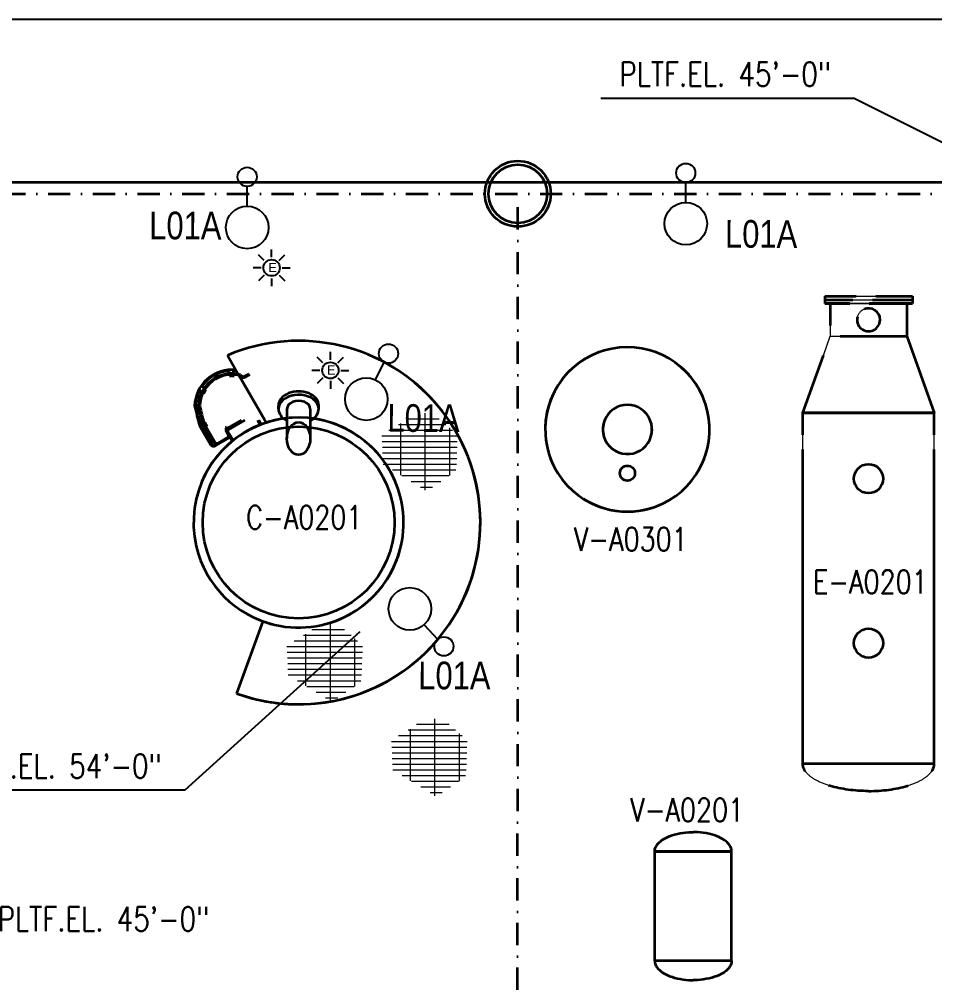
# Model space of a CAD drawing. Header units: inches. Extents: x 3139 to 9140, y 3844 to 6923.
# Drawn here: x 3912 to 4413, y 5596 to 6126 of the extents above; entities that cross this region are included whole.
import ezdxf
from ezdxf.enums import TextEntityAlignment as Align

# ---------------------------------------------------------------- set-up
doc = ezdxf.new("R2010")
doc.units = ezdxf.units.IN
doc.header["$MEASUREMENT"] = 0
doc.linetypes.add('DASHDOT2', pattern=[12.700025, 6.350013, -3.175006, 0, -3.175006])
doc.linetypes.add('HIDDEN2', pattern=[0.1875, 0.125, -0.0625])
for name, color, linetype in [('Default', 7, 'Continuous'), ('E-LIGHTING', 41, 'Continuous'), ('TF_P_Equipment', 7, 'Continuous'), ('TF_P_Ladder', 7, 'Continuous'), ('TF_P_Steel', 7, 'Continuous'), ('TF_S_GRATING', 7, 'Continuous')]:
    doc.layers.add(name, color=color, linetype=linetype)
doc.styles.add('Arial', font='arial.ttf')
doc.styles.add('ROMANS', font='romans.shx')

# ---------------------------------------------------------------- blocks, each defined once
blk = doc.blocks.new('TF_P_ELP_GRATING', base_point=(2.1455, 13.2304))
at = {"layer": 'TF_S_GRATING', "color": 8, "linetype": 'Continuous', "lineweight": 18}
for p, q in [((2.19, 13.5229), (2.19, 12.8661)), ((1.98, 13.4353), (1.98, 12.994)), ((2.3132, 13.4742), (2.0338, 13.4742)), ((2.4264, 13.3767), (1.8824, 13.3767)), ((2.3698, 13.4254), (1.9637, 13.4254)), ((2.4, 13.3994), (2.4, 12.9898)), ((2.4686, 13.3279), (1.8216, 13.3279)), ((2.4669, 13.2792), (1.8237, 13.2792)), ((2.4652, 13.2304), (1.8258, 13.2304)), ((2.4635, 13.1817), (1.8278, 13.1817)), ((2.4618, 13.1329), (1.8299, 13.1329)), ((2.46, 13.0842), (1.832, 13.0842)), ((2.4533, 13.0354), (1.912, 13.0354)), ((2.3956, 12.9867), (1.9921, 12.9867)), ((2.3259, 12.9379), (2.0721, 12.9379)), ((2.2561, 12.8892), (2.1521, 12.8892))]:
    blk.add_line(p, q, dxfattribs=at)
blk = doc.blocks.new('A$Cdd380a1b')
at = {"layer": 'TF_P_Equipment', "color": 8, "linetype": 'Continuous', "lineweight": 35}
for p, q in [((-68.3297, 11.375), (-68.3297, 11.3594)), ((-68.3297, 11.375), (-68.1949, 11.375)), ((-68.3297, 11.375), (-68.1949, 11.375)), ((-68.3297, 11.3594), (-68.3297, 11.3437)), ((-68.3297, 11.3594), (-68.2087, 11.3594)), ((-68.3297, 11.3594), (-68.2087, 11.3594)), ((-68.1254, 11.3594), (-67.9547, 11.3594)), ((-68.1254, 11.3594), (-67.9547, 11.3594)), ((-68.1116, 11.375), (-67.9547, 11.375)), ((-68.1116, 11.375), (-67.9547, 11.375)), ((-67.9547, 11.375), (-67.9547, 11.3594)), ((-67.9547, 11.3594), (-67.9547, 11.3437)), ((-68.3297, 11.3437), (-68.2224, 11.3437)), ((-68.2224, 11.3437), (-68.3297, 11.3437)), ((-68.3063, 11.3437), (-68.3063, 11.2487)), ((-68.1392, 11.3437), (-67.9547, 11.3437)), ((-67.9547, 11.3437), (-68.1392, 11.3437)), ((-67.9781, 11.3437), (-67.9781, 11.2031)), ((-68.2633, 11.2031), (-68.1422, 11.2031)), ((-68.2633, 11.2031), (-68.1422, 11.2031)), ((-68.1422, 11.2031), (-67.9781, 11.2031)), ((-68.1422, 11.2031), (-67.9781, 11.2031)), ((-67.9781, 11.2031), (-67.861, 10.875)), ((-70.8843, 11.1214), (-70.8378, 11.0408)), ((-70.8843, 11.1214), (-70.8378, 11.0408)), ((-68.4235, 10.875), (-68.3355, 11.1212)), ((-70.8356, 11.037), (-70.7241, 10.8439)), ((-70.8356, 11.037), (-70.7241, 10.8439)), ((-70.6658, 10.8917), (-70.6658, 10.9062)), ((-70.4936, 10.8917), (-70.4936, 10.9062)), ((-70.6295, 10.8917), (-70.6295, 10.7656)), ((-70.5299, 10.8917), (-70.5299, 10.7656)), ((-68.4235, 10.7811), (-68.4235, 10.875)), ((-68.4235, 10.875), (-68.1422, 10.875)), ((-68.1422, 10.875), (-68.4235, 10.875)), ((-68.1422, 10.875), (-67.861, 10.875)), ((-67.861, 10.875), (-68.1422, 10.875)), ((-67.861, 10.7811), (-67.861, 10.875)), ((-70.7241, 10.8439), (-70.7182, 10.8336)), ((-70.7241, 10.8439), (-70.7182, 10.8336)), ((-68.4235, 9.375), (-68.4235, 10.7189)), ((-67.861, 9.375), (-67.861, 10.7189)), ((-70.739, 9.9686), (-70.8456, 9.6758)), ((-70.7333, 9.9841), (-70.739, 9.9686)), ((-70.7333, 9.9841), (-70.739, 9.9686)), ((-70.7616, 9.9064), (-70.8456, 9.6758)), ((-68.4235, 9.375), (-67.861, 9.375)), ((-68.4235, 9.375), (-67.861, 9.375)), ((-69.0563, 8.5312), (-69.0563, 9)), ((-68.7281, 9), (-69.0563, 9)), ((-69.0563, 9), (-68.7281, 9)), ((-68.7281, 8.5312), (-68.7281, 9)), ((-68.7281, 8.5312), (-69.0563, 8.5312)), ((-68.7281, 8.5312), (-69.0563, 8.5312))]:
    blk.add_line(p, q, dxfattribs=at)
at = {"layer": 'TF_P_Equipment', "color": 8, "linetype": 'Continuous', "lineweight": 18}
for p, q in [((-68.2087, 11.3594), (-68.1254, 11.3594)), ((-68.2087, 11.3594), (-68.1254, 11.3594)), ((-68.1949, 11.375), (-68.1116, 11.375)), ((-68.1949, 11.375), (-68.1116, 11.375)), ((-68.2224, 11.3437), (-68.1392, 11.3437)), ((-68.1392, 11.3437), (-68.2224, 11.3437)), ((-68.3063, 11.2487), (-68.3063, 11.2031)), ((-68.3355, 11.1212), (-68.3063, 11.2031)), ((-68.3063, 11.2031), (-68.2633, 11.2031)), ((-68.3063, 11.2031), (-68.2633, 11.2031)), ((-70.8378, 11.0408), (-70.8356, 11.037)), ((-70.8378, 11.0408), (-70.8356, 11.037)), ((-68.4235, 10.7189), (-68.4235, 10.7811)), ((-67.861, 10.7189), (-67.861, 10.7811)), ((-70.739, 9.9686), (-70.7616, 9.9064)), ((-70.739, 9.9686), (-70.7616, 9.9064))]:
    blk.add_line(p, q, dxfattribs=at)
at = {"layer": 'TF_P_Equipment', "color": 8, "linetype": 'Continuous', "lineweight": 35}
for centre, radius in [((-70.5797, 10.4062), 0.4102), ((-68.1422, 10.5937), 0.0623), ((-69.1735, 10.6172), 0.0323), ((-68.1422, 9.8906), 0.0623)]:
    blk.add_circle(centre, radius, dxfattribs=at)
at = {"layer": 'TF_P_Equipment', "color": 8, "linetype": 'HIDDEN2', "lineweight": 18}
for centre, radius, start, end in [((-68.1422, 11.2734), 0.0492, 112.6162, 164.5365), ((-69.1735, 10.8047), 0.3516, 51.1363, 105.3245), ((-69.1735, 10.8047), 0.3516, 90, 105.3245), ((-69.1735, 10.8047), 0.3516, 51.1363, 90), ((-69.1735, 10.8047), 0.3516, 5.3308, 31.711), ((-69.1735, 10.8047), 0.3516, 5.3308, 31.711), ((-69.1735, 10.8047), 0.3516, 345.8773, 356.1519), ((-69.1735, 10.8047), 0.3516, 345.8773, 356.1519), ((-69.1735, 10.8047), 0.3516, 212.2309, 237.6125), ((-69.1735, 10.8047), 0.3516, 212.2309, 237.6125), ((-69.1735, 10.8047), 0.3516, 302.3875, 327.7691), ((-69.1735, 10.8047), 0.3516, 302.3875, 327.7691), ((-70.5797, 10.4062), 0.4492, 347.4876, 12.5124), ((-70.5797, 10.4062), 0.4492, 347.4876, 12.5124), ((-70.5797, 10.4062), 0.4492, 347.4876, 12.5124), ((-70.5797, 10.4062), 0.4492, 347.4876, 12.5124), ((-69.1735, 10.8047), 0.3516, 290.8547, 302.2009), ((-69.1735, 10.8047), 0.3516, 290.8547, 302.2009), ((-70.5797, 10.4062), 0.4492, 256.9722, 262.0025), ((-70.5797, 10.4062), 0.4492, 256.9722, 262.0025), ((-70.5797, 10.4062), 0.4492, 256.9722, 262.0025), ((-70.5797, 10.4062), 0.4492, 256.9722, 262.0025), ((-70.5797, 10.4062), 0.4492, 277.9975, 283.0278), ((-70.5797, 10.4062), 0.4492, 277.9975, 283.0278), ((-70.5797, 10.4062), 0.4492, 277.9975, 283.0278), ((-70.5797, 10.4062), 0.4492, 277.9975, 283.0278)]:
    blk.add_arc(centre, radius, start, end, dxfattribs=at)
at = {"layer": 'TF_P_Equipment', "color": 8, "linetype": 'Continuous', "lineweight": 35}
for centre, radius, start, end in [((-68.1422, 11.2734), 0.0492, 0, 112.6162), ((-68.1422, 11.2734), 0.0492, 164.5365, 0), ((-70.5797, 10.4062), 0.7773, 40.017, 113.0731), ((-69.1735, 10.8047), 0.3516, 212.2309, 183.8481), ((-70.5797, 10.4062), 0.7773, 40.017, 67.7204), ((-69.1735, 10.8047), 0.3516, 105.3245, 183.8481), ((-69.1735, 10.8047), 0.3516, 31.711, 51.1363), ((-69.1735, 10.8047), 0.3516, 31.711, 51.1363), ((-70.5797, 10.4062), 0.7773, 325.7354, 40.017), ((-69.1735, 10.8047), 0.1053, 347.058, 192.942), ((-70.5797, 10.4062), 0.4492, 28.8166, 193.0237), ((-70.5797, 10.4062), 0.4492, 28.8166, 166.9763), ((-70.5797, 10.4062), 0.4492, 103.0278, 107.9541), ((-70.5797, 10.4062), 0.4492, 103.0278, 107.9541), ((-70.5797, 10.4062), 0.4492, 61.1834, 76.9722), ((-70.5797, 10.4062), 0.4492, 61.1834, 76.9722), ((-70.5797, 10.4062), 0.4492, 61.1834, 76.9722), ((-70.5797, 10.4062), 0.4492, 61.1834, 76.9722), ((-70.5797, 10.4062), 0.7773, 325.7354, 34.2646), ((-69.1735, 10.8047), 0.1053, 154.7875, 0.6715), ((-69.1735, 10.8047), 0.3516, 356.1519, 5.3308), ((-69.1735, 10.8047), 0.3516, 356.1519, 5.3308), ((-69.1735, 10.8047), 0.3516, 183.8481, 212.2309), ((-69.1735, 10.8047), 0.3516, 194.1227, 212.2309), ((-69.1735, 10.8047), 0.3516, 327.7691, 345.8773), ((-69.1735, 10.8047), 0.3516, 327.7691, 345.8773), ((-70.5797, 10.4062), 0.4492, 12.5124, 28.8166), ((-70.5797, 10.4062), 0.4492, 12.5124, 28.8166), ((-70.5797, 10.4062), 0.4492, 12.5124, 28.8166), ((-70.5797, 10.4062), 0.4492, 347.4876, 28.8166), ((-69.1735, 10.8047), 0.3516, 237.6125, 270), ((-69.1735, 10.8047), 0.3516, 237.6125, 290.8547), ((-69.1735, 10.8047), 0.3516, 302.2009, 302.3875), ((-69.1735, 10.8047), 0.3516, 302.2009, 302.3875), ((-69.1735, 10.8047), 0.3516, 270, 290.8547), ((-70.5797, 10.4062), 0.4492, 193.0237, 256.9722), ((-70.5797, 10.4062), 0.4492, 193.0237, 256.9722), ((-70.5797, 10.4062), 0.4492, 256.9722, 347.4876), ((-70.5797, 10.4062), 0.4492, 283.0278, 347.4876), ((-70.5797, 10.4062), 0.4492, 283.0278, 347.4876), ((-70.5797, 10.4062), 0.4492, 283.0278, 347.4876), ((-70.5797, 10.4062), 0.7773, 250, 325.7354), ((-70.5797, 10.4062), 0.4492, 250, 256.9722), ((-70.5797, 10.4062), 0.4492, 250, 256.9722), ((-70.5797, 10.4062), 0.7773, 272.3063, 319.983), ((-70.5797, 10.4062), 0.7773, 272.3063, 319.983), ((-70.5797, 10.4062), 0.7773, 250, 267.6926)]:
    blk.add_arc(centre, radius, start, end, dxfattribs=at)
for centre, major_axis, start_param, end_param in [((-70.5797, 10.9062), (0.0861, 0), 0, 3.141593), ((-70.5797, 10.8917), (0.0861, 0), 5.329037, 9.424778), ((-70.5797, 10.8917), (0.0498, 0), 0, 3.141593), ((-70.5797, 10.8917), (-0.0861, 0), 0, 0.954149)]:
    blk.add_ellipse(centre, major_axis=major_axis, ratio=0.707107, start_param=start_param, end_param=end_param, dxfattribs=at)
blk.add_ellipse((-70.5797, 10.7656), major_axis=(0, 0.0704), ratio=0.707107, dxfattribs=at)
for points, knots in [([(-68.4132, 9.3436), (-68.417, 9.3493), (-68.4197, 9.3551), (-68.4214, 9.3609), (-68.4228, 9.3656), (-68.4235, 9.3703), (-68.4235, 9.375)], [6.0118688, 6.0118688, 6.0118688, 6.0118688, 6.1629646, 6.1629646, 6.1629646, 6.2831853, 6.2831853, 6.2831853, 6.2831853]), ([(-67.8712, 9.3436), (-67.8674, 9.3493), (-67.8647, 9.3551), (-67.863, 9.3609), (-67.8616, 9.3656), (-67.861, 9.3703), (-67.861, 9.375)], [6.0118688, 6.0118688, 6.0118688, 6.0118688, 6.1629646, 6.1629646, 6.1629646, 6.2831853, 6.2831853, 6.2831853, 6.2831853]), ([(-68.1422, 9.2578), (-68.1717, 9.2578), (-68.2011, 9.2598), (-68.2291, 9.2635), (-68.2571, 9.2673), (-68.2837, 9.273), (-68.3075, 9.2802), (-68.3088, 9.2806), (-68.3101, 9.281), (-68.3115, 9.2814)], [4.712389, 4.712389, 4.712389, 4.712389, 5.0265482, 5.0265482, 5.0265482, 5.3407075, 5.3407075, 5.3407075, 5.358109, 5.358109, 5.358109, 5.358109]), ([(-68.1422, 9.2578), (-68.1127, 9.2578), (-68.0833, 9.2598), (-68.0553, 9.2635), (-68.0273, 9.2673), (-68.0007, 9.273), (-67.9769, 9.2802), (-67.9756, 9.2806), (-67.9743, 9.281), (-67.973, 9.2814)], [4.712389, 4.712389, 4.712389, 4.712389, 5.0265482, 5.0265482, 5.0265482, 5.3407075, 5.3407075, 5.3407075, 5.358109, 5.358109, 5.358109, 5.358109]), ([(-69.0563, 9), (-69.0563, 9.0044), (-69.0556, 9.0087), (-69.0542, 9.0131), (-69.0527, 9.0177), (-69.0504, 9.0223), (-69.0473, 9.0268), (-69.0435, 9.0322), (-69.0386, 9.0375), (-69.0326, 9.0424), (-69.0245, 9.0491), (-69.0144, 9.0553), (-69.0027, 9.0606), (-68.99, 9.0664), (-68.9755, 9.0712), (-68.9599, 9.0747), (-68.9442, 9.0783), (-68.9274, 9.0806), (-68.9104, 9.0815), (-68.9043, 9.0819), (-68.8983, 9.082), (-68.8922, 9.082)], [3.141593, 3.141593, 3.141593, 3.141593, 3.301593, 3.301593, 3.301593, 3.473776, 3.473776, 3.473776, 3.684822, 3.684822, 3.684822, 3.973073, 3.973073, 3.973073, 4.287233, 4.287233, 4.287233, 4.601392, 4.601392, 4.601392, 4.712389, 4.712389, 4.712389, 4.712389]), ([(-68.7281, 9), (-68.7281, 9.0044), (-68.7288, 9.0087), (-68.7302, 9.0131), (-68.7317, 9.0177), (-68.734, 9.0223), (-68.7371, 9.0268), (-68.7409, 9.0322), (-68.7458, 9.0375), (-68.7518, 9.0424), (-68.7599, 9.0491), (-68.77, 9.0553), (-68.7817, 9.0606), (-68.7944, 9.0664), (-68.8089, 9.0712), (-68.8245, 9.0747), (-68.8402, 9.0783), (-68.857, 9.0806), (-68.874, 9.0815), (-68.8801, 9.0819), (-68.8861, 9.082), (-68.8922, 9.082)], [3.141593, 3.141593, 3.141593, 3.141593, 3.301593, 3.301593, 3.301593, 3.473776, 3.473776, 3.473776, 3.684822, 3.684822, 3.684822, 3.973073, 3.973073, 3.973073, 4.287233, 4.287233, 4.287233, 4.601392, 4.601392, 4.601392, 4.712389, 4.712389, 4.712389, 4.712389]), ([(-69.0563, 8.5312), (-69.0563, 8.5269), (-69.0556, 8.5225), (-69.0542, 8.5182), (-69.0527, 8.5135), (-69.0504, 8.5089), (-69.0473, 8.5045), (-69.0435, 8.499), (-69.0386, 8.4938), (-69.0326, 8.4888), (-69.0245, 8.4821), (-69.0144, 8.4759), (-69.0027, 8.4706), (-68.99, 8.4648), (-68.9755, 8.4601), (-68.9599, 8.4565), (-68.9442, 8.453), (-68.9274, 8.4507), (-68.9104, 8.4497), (-68.9043, 8.4494), (-68.8983, 8.4492), (-68.8922, 8.4492)], [3.141593, 3.141593, 3.141593, 3.141593, 3.301593, 3.301593, 3.301593, 3.473776, 3.473776, 3.473776, 3.684822, 3.684822, 3.684822, 3.973073, 3.973073, 3.973073, 4.287233, 4.287233, 4.287233, 4.601392, 4.601392, 4.601392, 4.712389, 4.712389, 4.712389, 4.712389]), ([(-68.7281, 8.5312), (-68.7281, 8.5269), (-68.7288, 8.5225), (-68.7302, 8.5182), (-68.7317, 8.5135), (-68.734, 8.5089), (-68.7371, 8.5045), (-68.7409, 8.499), (-68.7458, 8.4938), (-68.7518, 8.4888), (-68.7599, 8.4821), (-68.77, 8.4759), (-68.7817, 8.4706), (-68.7944, 8.4648), (-68.8089, 8.4601), (-68.8245, 8.4565), (-68.8402, 8.453), (-68.857, 8.4507), (-68.874, 8.4497), (-68.8801, 8.4494), (-68.8861, 8.4492), (-68.8922, 8.4492)], [3.141593, 3.141593, 3.141593, 3.141593, 3.301593, 3.301593, 3.301593, 3.473776, 3.473776, 3.473776, 3.684822, 3.684822, 3.684822, 3.973073, 3.973073, 3.973073, 4.287233, 4.287233, 4.287233, 4.601392, 4.601392, 4.601392, 4.712389, 4.712389, 4.712389, 4.712389])]:
    blk.add_open_spline(points, degree=3, knots=knots, dxfattribs=at)
at = {"layer": 'TF_P_Equipment', "color": 8, "linetype": 'HIDDEN2', "lineweight": 18}
for points in [[(-68.3115, 9.2814), (-68.3337, 9.2884), (-68.3534, 9.2967), (-68.3697, 9.3061), (-68.387, 9.316), (-68.4006, 9.3271), (-68.4097, 9.3388), (-68.4109, 9.3404), (-68.4121, 9.342), (-68.4132, 9.3436)], [(-67.973, 9.2814), (-67.9507, 9.2884), (-67.931, 9.2967), (-67.9147, 9.3061), (-67.8974, 9.316), (-67.8838, 9.3271), (-67.8747, 9.3388), (-67.8735, 9.3404), (-67.8723, 9.342), (-67.8712, 9.3436)]]:
    blk.add_open_spline(points, degree=3, knots=[5.358109, 5.358109, 5.358109, 5.358109, 5.6548668, 5.6548668, 5.6548668, 5.969026, 5.969026, 5.969026, 6.0118688, 6.0118688, 6.0118688, 6.0118688], dxfattribs=at)
at = {"layer": 'TF_P_Ladder', "color": 8, "linetype": 'Continuous', "lineweight": 35}
for p, q in [((-70.8783, 11.0546), (-70.8783, 11.0519)), ((-70.8766, 11.043), (-70.8783, 11.0519)), ((-70.8757, 11.0431), (-70.8782, 11.0556)), ((-70.8748, 11.0341), (-70.8757, 11.0384)), ((-70.8748, 11.0388), (-70.8748, 11.0341)), ((-70.8553, 11.0388), (-70.8748, 11.0388)), ((-70.8748, 11.0384), (-70.8748, 11.0367)), ((-70.8748, 11.0341), (-70.8748, 11.0341)), ((-70.8748, 11.0341), (-70.8553, 11.0341)), ((-70.8748, 11.0341), (-70.8664, 11.0341)), ((-70.8748, 11.0341), (-70.8748, 11.0341)), ((-70.8562, 11.0432), (-70.8586, 11.0557)), ((-70.8553, 11.0341), (-70.8553, 11.0388)), ((-70.8553, 11.0341), (-70.8553, 11.0361)), ((-70.8553, 11.0341), (-70.8553, 11.0341)), ((-70.8078, 11.0332), (-70.7914, 11.0426)), ((-70.788, 11.0392), (-70.8054, 11.0291)), ((-70.9832, 10.981), (-70.9929, 10.9894)), ((-70.9895, 10.9877), (-70.9919, 10.9891)), ((-70.9827, 10.9817), (-70.9895, 10.9877)), ((-70.9931, 10.9641), (-71.0026, 10.9725)), ((-70.9799, 10.9781), (-70.9897, 10.9612)), ((-70.9897, 10.9612), (-70.9856, 10.9588)), ((-70.9889, 10.9607), (-70.9879, 10.9601)), ((-70.9856, 10.9588), (-70.9759, 10.9757)), ((-70.9856, 10.9588), (-70.9818, 10.9655)), ((-70.9856, 10.9588), (-70.9856, 10.9588)), ((-70.9759, 10.9757), (-70.9799, 10.9781)), ((-70.9759, 10.9758), (-70.9788, 10.9783)), ((-70.9759, 10.9758), (-70.9777, 10.9768)), ((-70.9759, 10.9758), (-70.9759, 10.9758)), ((-70.9993, 10.8424), (-71.0033, 10.84)), ((-70.9922, 10.8352), (-71.0033, 10.84)), ((-71.0033, 10.84), (-70.9936, 10.8231)), ((-70.9562, 10.7396), (-71.0031, 10.8208)), ((-70.9948, 10.8404), (-70.9993, 10.8424)), ((-70.999, 10.8231), (-70.9521, 10.742)), ((-70.9827, 10.8184), (-70.9936, 10.8231)), ((-70.942, 10.7478), (-70.9889, 10.829)), ((-70.9807, 10.8343), (-70.9881, 10.8375)), ((-70.9848, 10.8319), (-70.9852, 10.8321)), ((-70.9807, 10.8343), (-70.9848, 10.8319)), ((-70.9848, 10.8319), (-70.975, 10.815)), ((-70.9848, 10.8314), (-70.9379, 10.7502)), ((-70.971, 10.8174), (-70.9807, 10.8343)), ((-70.8256, 10.8439), (-70.8848, 10.8097)), ((-70.8099, 10.8439), (-70.8809, 10.8029)), ((-70.7548, 10.8439), (-70.7436, 10.8245)), ((-70.7494, 10.8439), (-70.7394, 10.8265)), ((-70.7414, 10.8254), (-70.7394, 10.8265)), ((-70.975, 10.815), (-70.9755, 10.8152)), ((-70.975, 10.815), (-70.971, 10.8174)), ((-70.8877, 10.8148), (-70.8918, 10.8124)), ((-70.8918, 10.8124), (-70.882, 10.7955)), ((-70.891, 10.8016), (-70.8869, 10.804)), ((-70.8804, 10.7834), (-70.891, 10.8016)), ((-70.8889, 10.8074), (-70.8902, 10.8066)), ((-70.8883, 10.8032), (-70.8902, 10.8066)), ((-70.878, 10.7979), (-70.8877, 10.8148)), ((-70.882, 10.7955), (-70.878, 10.7979)), ((-70.882, 10.7955), (-70.8764, 10.7857)), ((-70.8764, 10.7857), (-70.86, 10.7573)), ((-70.9383, 10.7382), (-70.9334, 10.741)), ((-70.9217, 10.7424), (-70.9359, 10.7342)), ((-70.9241, 10.7464), (-70.8841, 10.7695)), ((-70.8818, 10.7654), (-70.9217, 10.7424)), ((-70.875, 10.774), (-70.8638, 10.7547)), ((-70.8638, 10.7547), (-70.8618, 10.7558))]:
    blk.add_line(p, q, dxfattribs=at)
for centre, radius, start, end in [((-70.8651, 10.9005), 0.1594, 83.9681, 177.9862), ((-70.8651, 10.9005), 0.143, 75, 177.755), ((-70.863, 10.9), 0.1398, 77.2113, 177.4828), ((-70.8651, 10.9005), 0.1547, 94.8574, 145.1442), ((-70.8651, 10.9005), 0.1383, 94.0497, 120), ((-70.8651, 10.9005), 0.1547, 82.6948, 87.5719), ((-70.8651, 10.9005), 0.1383, 77.3151, 85.9503), ((-70.8152, 11.046), 0.0195, 210, 300), ((-70.8152, 11.046), 0.0148, 210, 300), ((-70.8651, 10.9005), 0.1547, 152.4286, 177.9252), ((-69.1883, 11.3255), 1.8836, 192.8665, 195.5428), ((-68.9468, 11.3774), 2.1258, 192.8107, 195.1145), ((-67.8516, 11.6463), 3.242, 193.1975, 194.601), ((-66.9183, 11.8426), 4.1903, 192.9148, 193.9656), ((-70.8892, 10.7783), 0.0102, 300, 30), ((-70.8892, 10.7783), 0.0148, 300, 30), ((-70.9433, 10.747), 0.0148, 210, 300), ((-70.9433, 10.747), 0.0102, 210, 300), ((-70.9291, 10.7552), 0.0148, 210, 300), ((-70.9291, 10.7552), 0.0102, 210, 300)]:
    blk.add_arc(centre, radius, start, end, dxfattribs=at)
at = {"layer": 'TF_P_Steel', "color": 8, "linetype": 'Continuous', "lineweight": 35}
for p, q in [((-69.6422, 11.8602), (-73.3922, 11.8602)), ((-67.7983, 11.8602), (-69.6422, 11.8602))]:
    blk.add_line(p, q, dxfattribs=at)
at = {"layer": 'TF_P_Steel', "color": 8, "linetype": 'DASHDOT2', "lineweight": 35, "ltscale": 0.015}
for points in [[(-76.4334, 11.8125), (-54.6422, 11.8123)], [(-69.645, -0.3916), (-69.6422, 11.8125)]]:
    blk.add_lwpolyline(points, dxfattribs=at)
at = {"layer": 'TF_P_Steel', "color": 8, "linetype": 'Continuous', "lineweight": 35}
for radius in [0.1407, 0.1253]:
    blk.add_circle((-69.6422, 11.8125), radius, dxfattribs=at)
at = {"layer": 'Default', "color": 8, "linetype": 'Continuous', "lineweight": 35, "xscale": 0.5, "yscale": 0.5, "zscale": 0.5}
for p in [(-70.0617, 10.7272), (-70.4676, 9.826), (-70.0203, 9.4202)]:
    blk.add_blockref('TF_P_ELP_GRATING', p, dxfattribs=at)
at = {"layer": 'Default', "color": 8, "style": 'ROMANS', "width": 0.8}
for s, p in [('C-A0201', (-70.5553, 10.4285)), ('V-A0301', (-69.1588, 10.335)), ('E-A0201', (-68.1343, 10.153)), ('V-A0201', (-68.9177, 9.1771))]:
    blk.add_text(s, height=0.1, dxfattribs=at).set_placement(p, align=Align.MIDDLE_CENTER)
blk = doc.blocks.new('*U53')
at = {"color": 4, "linetype": 'ByBlock', "lineweight": -2}
blk.add_circle((0, 0), 112, dxfattribs=at)
at = {"color": 4, "insert": (550, 460), "char_height": 324, "attachment_point": 1, "rotation": 89.7413, "style": 'Arial'}
blk.add_mtext_dynamic_manual_height_columns('{\\W0.8;L01A}', width=4053.6, gutter_width=4.41, heights=[0], dxfattribs=at)
at = {"color": 8}
blk.add_wipeout([(842, 0), (841, 16), (840, 31), (837, 47), (834, 62), (829, 77), (824, 92), (818, 106), (811, 120), (803, 134), (794, 146), (784, 159), (774, 171), (763, 182), (751, 192), (739, 202), (726, 210), (713, 218), (699, 225), (684, 232), (670, 237), (654, 241), (639, 245), (624, 247), (608, 249), (593, 249), (577, 249), (561, 247), (546, 245), (531, 241), (515, 237), (501, 232), (486, 225), (472, 218), (459, 210), (446, 202), (434, 192), (422, 182), (411, 171), (401, 159), (391, 146), (382, 134), (374, 120), (367, 106), (361, 92), (356, 77), (351, 62), (348, 47), (345, 31), (344, 16), (343, 0), (344, -16), (345, -31), (348, -47), (351, -62), (356, -77), (361, -92), (367, -106), (374, -120), (382, -134), (391, -146), (401, -159), (411, -171), (422, -182), (434, -192), (446, -202), (459, -210), (472, -218), (486, -225), (501, -232), (515, -237), (531, -241), (546, -245), (561, -247), (577, -249), (593, -249), (608, -249), (624, -247), (639, -245), (654, -241), (670, -237), (684, -232), (699, -225), (713, -218), (726, -210), (739, -202), (751, -192), (763, -182), (774, -171), (784, -159), (794, -146), (803, -134), (811, -120), (818, -106), (824, -92), (829, -77), (834, -62), (837, -47), (840, -31), (841, -16)], dxfattribs=at)
at = {"color": 4, "linetype": 'ByBlock', "lineweight": -2}
blk.add_line((343, 0), (112, 0), dxfattribs=at)
blk.add_circle((593, 0), 249, dxfattribs=at)
blk = doc.blocks.new('*U30')
at = {"color": 3}
for points in [[(-54.8, -17.04), (-56.71, -13.14)], [(-50.4, -16.77), (-48.99, -12.67)], [(-57.72, -20.35), (-61.82, -18.94)], [(-47.09, -19.69), (-43.2, -17.79)], [(-57.45, -24.75), (-61.35, -26.65)], [(-46.82, -24.09), (-42.72, -25.5)], [(-54.15, -27.67), (-55.56, -31.77)], [(-49.74, -27.4), (-47.84, -31.29)]]:
    blk.add_lwpolyline(points, dxfattribs=at)
at = {"color": 4, "linetype": 'ByBlock', "lineweight": -2}
blk.add_circle((-27.71, -0.02), 5.26, dxfattribs=at)
at = {"color": 3}
blk.add_circle((-52.27, -22.22), 4.47, dxfattribs=at)
at = {"color": 4, "insert": (-55.1, -20.59), "char_height": 5.03, "attachment_point": 1, "rotation": 25.81, "style": 'Arial'}
blk.add_mtext_dynamic_manual_height_columns('E', width=62.9163, gutter_width=0.0684, heights=[0], dxfattribs=at)
at = {"color": 8}
blk.add_wipeout([(-27.69, -39.38), (-26.95, -39.36), (-26.23, -39.29), (-25.5, -39.17), (-24.79, -39.01), (-24.09, -38.81), (-23.4, -38.56), (-22.73, -38.27), (-22.07, -37.94), (-21.44, -37.56), (-20.84, -37.15), (-20.26, -36.7), (-19.71, -36.22), (-19.19, -35.7), (-18.71, -35.15), (-18.26, -34.57), (-17.85, -33.96), (-17.48, -33.33), (-17.15, -32.68), (-16.86, -32.01), (-16.61, -31.32), (-16.4, -30.62), (-16.25, -29.9), (-16.13, -29.18), (-16.06, -28.45), (-16.04, -27.72), (-16.06, -26.99), (-16.13, -26.26), (-16.25, -25.54), (-16.41, -24.82), (-16.61, -24.12), (-16.86, -23.43), (-17.15, -22.76), (-17.48, -22.11), (-17.86, -21.48), (-18.27, -20.87), (-18.72, -20.29), (-19.2, -19.74), (-19.72, -19.23), (-20.27, -18.74), (-20.85, -18.29), (-21.46, -17.88), (-22.09, -17.51), (-22.74, -17.18), (-23.41, -16.89), (-24.1, -16.64), (-24.8, -16.44), (-25.52, -16.28), (-26.24, -16.16), (-26.97, -16.1), (-27.7, -16.07), (-28.43, -16.1), (-29.16, -16.17), (-29.88, -16.28), (-30.6, -16.44), (-31.3, -16.65), (-31.99, -16.89), (-32.66, -17.18), (-33.31, -17.52), (-33.94, -17.89), (-34.55, -18.3), (-35.13, -18.75), (-35.68, -19.24), (-36.19, -19.75), (-36.68, -20.3), (-37.13, -20.88), (-37.54, -21.49), (-37.91, -22.12), (-38.24, -22.77), (-38.53, -23.44), (-38.78, -24.13), (-38.98, -24.83), (-39.14, -25.55), (-39.26, -26.27), (-39.32, -27), (-39.35, -27.73), (-39.32, -28.47), (-39.25, -29.19), (-39.14, -29.92), (-38.98, -30.63), (-38.77, -31.33), (-38.53, -32.02), (-38.24, -32.69), (-37.9, -33.35), (-37.53, -33.98), (-37.12, -34.58), (-36.67, -35.16), (-36.18, -35.71), (-35.67, -36.23), (-35.12, -36.71), (-34.54, -37.16), (-33.93, -37.57), (-33.3, -37.94), (-32.65, -38.27), (-31.98, -38.56), (-31.29, -38.81), (-30.59, -39.02), (-29.87, -39.17), (-29.15, -39.29), (-28.42, -39.36)], dxfattribs=at)
at = {"color": 4, "linetype": 'ByBlock', "lineweight": -2}
blk.add_line((-27.7, -16.07), (-27.71, -5.28), dxfattribs=at)
blk.add_circle((-27.69, -27.73), 11.65, dxfattribs=at)
at = {"color": 4, "insert": (-16.09, -25.09), "char_height": 15.1528, "attachment_point": 1, "rotation": 25.81, "style": 'Arial'}
blk.add_mtext_dynamic_manual_height_columns('{\\W0.8;L01A}', width=189.5784, gutter_width=0.206, heights=[0], dxfattribs=at)
blk = doc.blocks.new('*U25')
at = {"color": 4, "linetype": 'ByBlock', "lineweight": -2}
blk.add_circle((0, 0), 112, dxfattribs=at)
at = {"color": 4, "insert": (70, 341), "char_height": 324, "attachment_point": 1, "rotation": 227.5321, "style": 'Arial'}
blk.add_mtext_dynamic_manual_height_columns('{\\W0.8;L01A}', width=4053.6, gutter_width=4.41, heights=[0], dxfattribs=at)
at = {"color": 8}
blk.add_wipeout([(842, 0), (841, 16), (840, 31), (837, 47), (834, 62), (829, 77), (824, 92), (818, 106), (811, 120), (803, 134), (794, 146), (784, 159), (774, 171), (763, 182), (751, 192), (739, 202), (726, 210), (713, 218), (699, 225), (684, 232), (670, 237), (654, 241), (639, 245), (624, 247), (608, 249), (593, 249), (577, 249), (561, 247), (546, 245), (531, 241), (515, 237), (501, 232), (486, 225), (472, 218), (459, 210), (446, 202), (434, 192), (422, 182), (411, 171), (401, 159), (391, 146), (382, 134), (374, 120), (367, 106), (361, 92), (356, 77), (351, 62), (348, 47), (345, 31), (344, 16), (343, 0), (344, -16), (345, -31), (348, -47), (351, -62), (356, -77), (361, -92), (367, -106), (374, -120), (382, -134), (391, -146), (401, -159), (411, -171), (422, -182), (434, -192), (446, -202), (459, -210), (472, -218), (486, -225), (501, -232), (515, -237), (531, -241), (546, -245), (561, -247), (577, -249), (593, -249), (608, -249), (624, -247), (639, -245), (654, -241), (670, -237), (684, -232), (699, -225), (713, -218), (726, -210), (739, -202), (751, -192), (763, -182), (774, -171), (784, -159), (794, -146), (803, -134), (811, -120), (818, -106), (824, -92), (829, -77), (834, -62), (837, -47), (840, -31), (841, -16)], dxfattribs=at)
at = {"color": 4, "linetype": 'ByBlock', "lineweight": -2}
blk.add_line((343, 0), (112, 0), dxfattribs=at)
blk.add_circle((593, 0), 249, dxfattribs=at)
blk = doc.blocks.new('*U40')
at = {"color": 3}
for points in [[(22.05, 19.23), (22.04, 23.57)], [(17.98, 17.53), (14.9, 20.6)], [(26.13, 17.55), (29.19, 20.62)], [(27.82, 13.47), (32.16, 13.48)], [(17.99, 9.38), (14.92, 6.31)], [(22.07, 7.7), (22.07, 3.36)], [(26.14, 9.4), (29.21, 6.33)]]:
    blk.add_lwpolyline(points, dxfattribs=at)
blk.add_circle((22.06, 13.47), 4.47, dxfattribs=at)
at = {"color": 4, "linetype": 'ByBlock', "lineweight": -2}
blk.add_circle((-27.71, -0.02), 5.26, dxfattribs=at)
at = {"color": 4, "insert": (19.36, 11.63), "char_height": 5.03, "attachment_point": 1, "rotation": 89.8623, "style": 'Arial'}
blk.add_mtext_dynamic_manual_height_columns('E', width=62.9163, gutter_width=0.0684, heights=[0], dxfattribs=at)
at = {"color": 8}
blk.add_wipeout([(11.65, 0.07), (11.63, 0.8), (11.56, 1.53), (11.44, 2.25), (11.28, 2.96), (11.08, 3.67), (10.83, 4.35), (10.53, 5.03), (10.2, 5.68), (9.83, 6.31), (9.41, 6.91), (8.96, 7.49), (8.48, 8.04), (7.96, 8.55), (7.41, 9.04), (6.83, 9.48), (6.22, 9.89), (5.59, 10.27), (4.94, 10.6), (4.27, 10.89), (3.58, 11.13), (2.87, 11.34), (2.16, 11.49), (1.44, 11.61), (0.71, 11.67), (-0.02, 11.7), (-0.76, 11.67), (-1.49, 11.6), (-2.21, 11.48), (-2.92, 11.32), (-3.62, 11.12), (-4.31, 10.87), (-4.98, 10.58), (-5.64, 10.24), (-6.27, 9.87), (-6.87, 9.46), (-7.45, 9.01), (-8, 8.52), (-8.51, 8), (-9, 7.45), (-9.44, 6.87), (-9.85, 6.27), (-10.22, 5.63), (-10.56, 4.98), (-10.84, 4.31), (-11.09, 3.62), (-11.29, 2.92), (-11.45, 2.2), (-11.56, 1.48), (-11.63, 0.75), (-11.65, 0.02), (-11.63, -0.71), (-11.56, -1.44), (-11.44, -2.17), (-11.28, -2.88), (-11.08, -3.58), (-10.83, -4.27), (-10.53, -4.94), (-10.2, -5.59), (-9.83, -6.22), (-9.41, -6.83), (-8.96, -7.41), (-8.48, -7.95), (-7.96, -8.47), (-7.41, -8.95), (-6.83, -9.4), (-6.22, -9.81), (-5.59, -10.18), (-4.94, -10.51), (-4.27, -10.8), (-3.58, -11.05), (-2.87, -11.25), (-2.16, -11.41), (-1.44, -11.52), (-0.71, -11.59), (0.02, -11.61), (0.76, -11.59), (1.48, -11.52), (2.21, -11.4), (2.92, -11.24), (3.62, -11.03), (4.31, -10.78), (4.98, -10.49), (5.64, -10.16), (6.27, -9.78), (6.87, -9.37), (7.45, -8.92), (8, -8.44), (8.51, -7.92), (8.99, -7.37), (9.44, -6.79), (9.85, -6.18), (10.22, -5.55), (10.55, -4.9), (10.84, -4.23), (11.09, -3.54), (11.29, -2.83), (11.45, -2.12), (11.56, -1.39), (11.63, -0.67)], dxfattribs=at)
at = {"color": 4, "linetype": 'ByBlock', "lineweight": -2}
blk.add_line((-11.65, 0.02), (-22.45, -0.01), dxfattribs=at)
at = {"color": 3}
blk.add_lwpolyline([(16.29, 13.46), (11.96, 13.45)], dxfattribs=at)
at = {"color": 4, "linetype": 'ByBlock', "lineweight": -2}
blk.add_circle((0, 0.04), 11.65, dxfattribs=at)
at = {"color": 4, "insert": (-8.63, -53.56), "char_height": 15.1528, "attachment_point": 1, "rotation": 89.8623, "style": 'Arial'}
blk.add_mtext_dynamic_manual_height_columns('{\\W0.8;L01A}', width=189.5784, gutter_width=0.206, heights=[0], dxfattribs=at)

msp = doc.modelspace()

# ---------------------------------------------------------------- block references
at = {"xscale": 128, "yscale": 128, "zscale": 128}
msp.add_blockref('A$Cdd380a1b', (13098.63, 4518.8), dxfattribs=at)

# ---------------------------------------------------------------- next in the draw order: linework, layer by layer
at = {"color": 8}
msp.add_lwpolyline([(4430.26, 6052.17), (4368.51, 6083.03), (4229.86, 6083.03)], dxfattribs=at)

# ---------------------------------------------------------------- next in the draw order: block references
at = {"layer": 'E-LIGHTING', "xscale": 0.04676794374954184, "yscale": 0.04676794374954184, "zscale": 0.04676794374954184}
for name, p, rotation in [('*U53', (4276.37, 6042.16), 270.0339063709542), ('*U25', (4143.98, 5783.01), 132.243126889586)]:
    msp.add_blockref(name, p, dxfattribs=dict(at, rotation=rotation))
at = {"layer": 'E-LIGHTING', "color": 3, "rotation": 333.9652628020715}
msp.add_blockref('*U30', (4138.54, 5931.13), dxfattribs=at)

# ---------------------------------------------------------------- next in the draw order: texts
at = {"layer": 'Default', "color": 8, "style": 'ROMANS', "width": 0.8}
for s, p in [('PLTF.EL. 45\'-0"', (4297.99, 6096.24)), ('PLTF.EL. 54\'-0"', (3931.59, 5717.48)), ('PLTF.EL. 45\'-0"', (3957.65, 5633.79))]:
    msp.add_text(s, height=13.2, dxfattribs=at).set_placement(p, align=Align.MIDDLE_CENTER)

# ---------------------------------------------------------------- next in the draw order: linework, layer by layer
at = {"color": 0}
msp.add_lwpolyline([(4296.2, 5526.58), (6110.53, 5526.58), (6295.45, 5526.58), (6295.45, 6126.25), (3629.52, 6126.25), (3629.52, 6126.25), (3444.55, 6126.25), (3444.55, 5864.07)], dxfattribs=at)
at = {"color": 8}
msp.add_lwpolyline([(4097.93, 5791.04), (4002.1, 5704.27), (3863.46, 5704.27)], dxfattribs=at)

# ---------------------------------------------------------------- next in the draw order: block references
at = {"layer": 'E-LIGHTING', "color": 3, "rotation": 269.9129640520016}
msp.add_blockref('*U40', (4036.24, 6012.33), dxfattribs=at)

doc.saveas('drawing.dxf')
